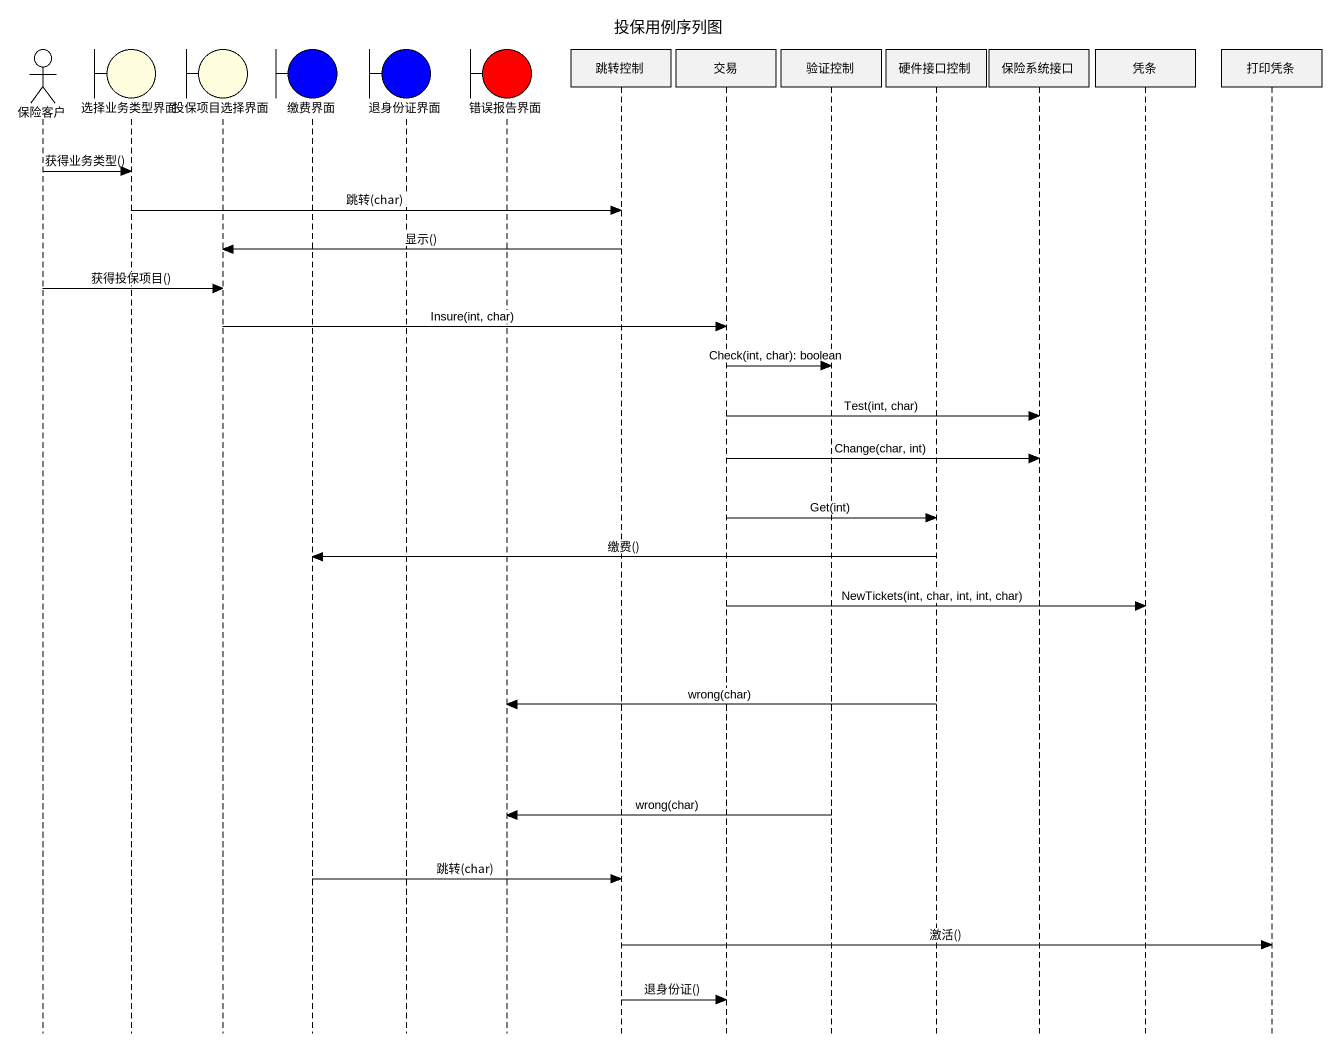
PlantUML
@startuml
title 投保用例序列图
hide footbox
actor 保险客户
boundary 选择业务类型界面 #FFFFE0
boundary 投保项目选择界面 #FFFFE0
boundary 缴费界面 #0000FF
boundary 退身份证界面 #0000FF
boundary 错误报告界面 #FF0000
participant 跳转控制
participant 交易
participant 验证控制
participant 硬件接口控制
participant 保险系统接口
participant 凭条
participant 打印凭条

保险客户 -> 选择业务类型界面 : 获得业务类型()
选择业务类型界面 -> 跳转控制 : 跳转(char)
跳转控制 -> 投保项目选择界面 : 显示()
保险客户 -> 投保项目选择界面 : 获得投保项目()
投保项目选择界面 -> 交易 : Insure(int, char)
交易 -> 验证控制 : Check(int, char): boolean
交易 -> 保险系统接口 : Test(int, char)
交易 -> 保险系统接口 : Change(char, int)
交易 -> 硬件接口控制 : Get(int)
硬件接口控制 -> 缴费界面 : 缴费()
交易 -> 凭条 : NewTickets(int, char, int, int, char)
硬件接口控制 -> 错误报告界面 : wrong(char)
验证控制 -> 错误报告界面 : wrong(char)
缴费界面 -> 跳转控制 : 跳转(char)
跳转控制 -> 打印凭条 : 激活()
跳转控制 -> 交易 : 退身份证()
@enduml
